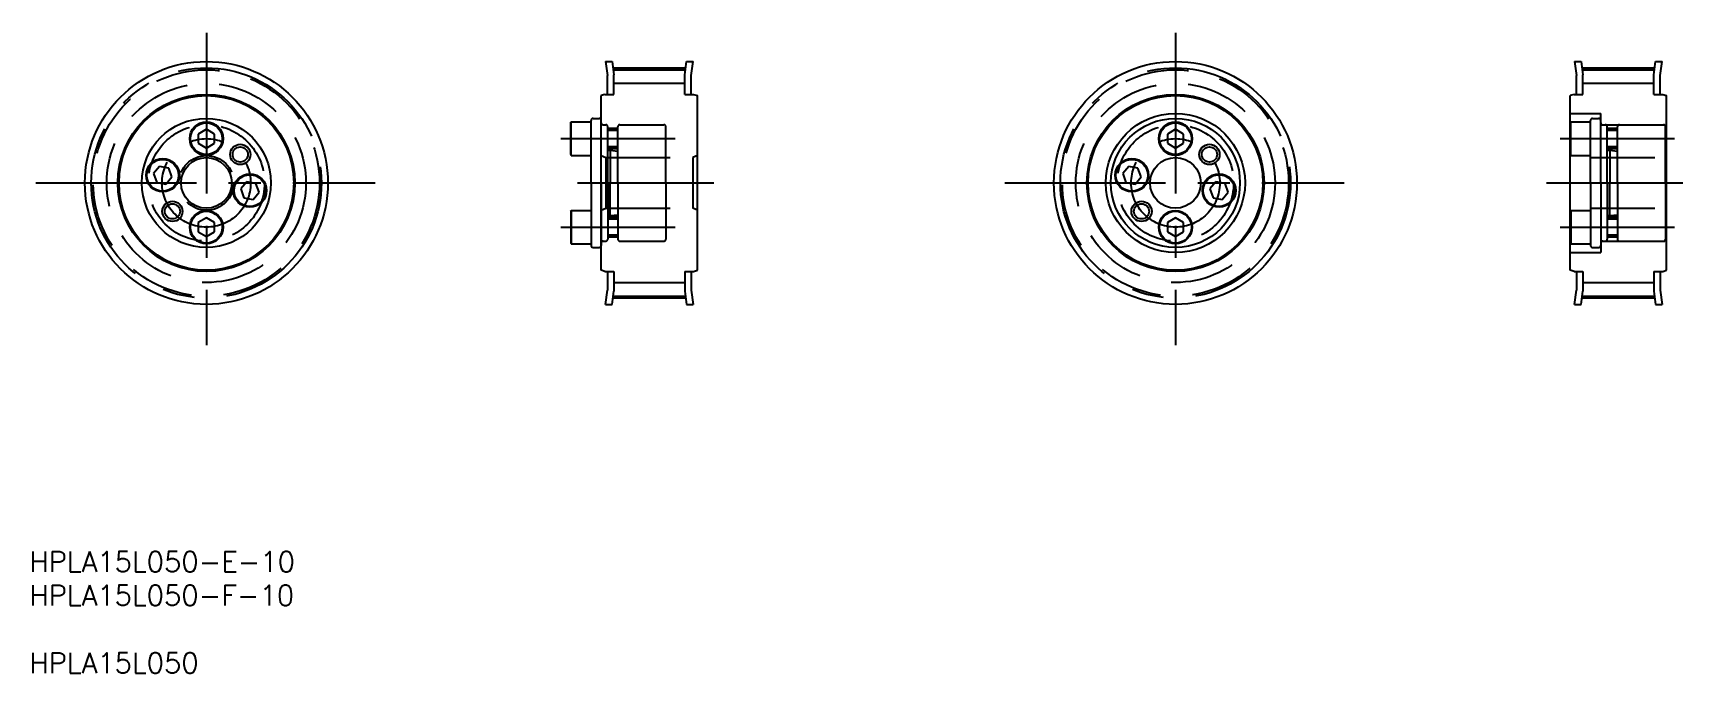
# Model space of a CAD drawing. Extents: x 16 to 342, y 5 to 132.
import ezdxf

# ---------------------------------------------------------------- set-up
doc = ezdxf.new("R2010")
doc.units = 0
doc.linetypes.add('CENTER', pattern=[50.8, 31.75, -6.35, 6.35, -6.35])
doc.linetypes.add('DASHED', pattern=[19.05, 12.7, -6.35])
doc.layers.get('0').update_dxf_attribs({"linetype": 'CONTINUOUS'})
doc.layers.add('CENTER', color=1, linetype='CENTER')
doc.styles.add('MISUMI', font='txt.shx')

# ---------------------------------------------------------------- blocks, each defined once
blk = doc.blocks.new('*U8')
at = {"color": 7, "linetype": 'CONTINUOUS', "style": 'MISUMI'}
for s, p in [('HPLA15L050-E-10', (15.05, 25.31)), ('HPLA15L050-F-10', (15.05, 18.65)), ('HPLA15L050', (15.05, 5.31))]:
    blk.add_text(s, height=4, dxfattribs=at).set_placement(p)

msp = doc.modelspace()

# ---------------------------------------------------------------- linework, layer by layer
at = {"color": 7, "linetype": 'CONTINUOUS'}
for p, q in [((128.82, 126.19), (129.21, 123.41)), ((128.82, 126.19), (130.14, 126.19)), ((130.14, 126.19), (130.49, 123.58)), ((130.36, 124.55), (144.62, 124.55)), ((144.49, 123.58), (144.85, 126.19)), ((144.85, 126.19), (146.17, 126.19)), ((145.77, 123.41), (146.17, 126.19)), ((320.29, 126.19), (320.68, 123.41)), ((320.29, 126.19), (321.61, 126.19)), ((321.61, 126.19), (321.96, 123.58)), ((321.83, 124.55), (336.09, 124.55)), ((335.96, 123.58), (336.32, 126.19)), ((336.32, 126.19), (337.64, 126.19)), ((337.24, 123.41), (337.64, 126.19)), ((129.21, 119.69), (129.21, 123.41)), ((130.49, 119.69), (130.49, 123.58)), ((144.49, 119.69), (144.49, 123.58)), ((145.77, 119.69), (145.77, 123.41)), ((320.68, 119.69), (320.68, 123.41)), ((321.96, 119.69), (321.96, 123.58)), ((335.96, 119.69), (335.96, 123.58)), ((337.24, 119.69), (337.24, 123.41)), ((128.73, 119.69), (127.99, 119.45)), ((127.99, 84.93), (127.99, 119.45)), ((128.73, 119.69), (130.49, 119.69)), ((144.49, 119.69), (146.25, 119.69)), ((146.25, 119.69), (146.99, 119.45)), ((146.99, 84.93), (146.99, 119.45)), ((320.2, 119.69), (319.46, 119.45)), ((319.46, 84.93), (319.46, 119.45)), ((320.2, 119.69), (321.96, 119.69)), ((335.96, 119.69), (337.72, 119.69)), ((337.72, 119.69), (338.46, 119.45)), ((338.46, 84.93), (338.46, 119.45)), ((121.99, 114.08), (122.09, 114.24)), ((122.09, 107.64), (122.09, 114.24)), ((122.09, 114.24), (125.99, 114.24)), ((125.99, 102.19), (125.99, 114.54)), ((125.99, 107.64), (125.99, 114.24)), ((126.39, 114.94), (127.59, 114.94)), ((127.99, 102.19), (127.99, 114.54)), ((49.99, 112.79), (48.39, 111.86)), ((48.39, 111.86), (48.39, 110.02)), ((51.59, 111.86), (49.99, 112.79)), ((51.59, 110.02), (51.59, 111.86)), ((121.99, 107.8), (121.99, 114.08)), ((125.99, 108.94), (125.99, 112.94)), ((241.45, 112.79), (239.85, 111.86)), ((239.85, 111.86), (239.85, 110.02)), ((243.05, 111.86), (241.45, 112.79)), ((243.05, 110.02), (243.05, 111.86)), ((48.39, 110.02), (49.99, 109.09)), ((49.99, 109.09), (51.59, 110.02)), ((121.99, 107.8), (122.09, 107.64)), ((122.09, 107.64), (125.99, 107.64)), ((125.99, 108.37), (125.99, 108.37)), ((239.85, 110.02), (241.45, 109.09)), ((241.45, 109.09), (243.05, 110.02)), ((40.74, 105.45), (39.55, 104.03)), ((42.56, 105.13), (40.74, 105.45)), ((43.19, 103.39), (42.56, 105.13)), ((125.99, 105.28), (125.99, 105.28)), ((232.21, 105.45), (231.02, 104.03)), ((234.03, 105.13), (232.21, 105.45)), ((234.66, 103.39), (234.03, 105.13)), ((39.55, 104.03), (40.18, 102.3)), ((40.18, 102.3), (42, 101.97)), ((42, 101.97), (43.19, 103.39)), ((57.97, 102.41), (56.78, 100.99)), ((59.79, 102.09), (57.97, 102.41)), ((60.42, 100.35), (59.79, 102.09)), ((125.99, 102.19), (125.99, 89.84)), ((127.99, 102.19), (127.99, 89.84)), ((231.02, 104.03), (231.65, 102.3)), ((231.65, 102.3), (233.47, 101.97)), ((233.47, 101.97), (234.66, 103.39)), ((249.44, 102.41), (248.25, 100.99)), ((251.26, 102.09), (249.44, 102.41)), ((251.89, 100.35), (251.26, 102.09)), ((56.78, 100.99), (57.41, 99.26)), ((57.41, 99.26), (59.23, 98.94)), ((59.23, 98.94), (60.42, 100.35)), ((248.25, 100.99), (248.88, 99.26)), ((248.88, 99.26), (250.7, 98.94)), ((250.7, 98.94), (251.89, 100.35)), ((49.99, 95.29), (48.39, 94.36)), ((51.59, 94.36), (49.99, 95.29)), ((121.99, 96.58), (122.09, 96.74)), ((121.99, 96.58), (121.99, 90.3)), ((122.09, 96.74), (125.99, 96.74)), ((122.09, 96.74), (122.09, 90.14)), ((125.99, 96.74), (125.99, 90.14)), ((125.99, 95.44), (125.99, 91.44)), ((241.45, 95.29), (239.85, 94.36)), ((243.05, 94.36), (241.45, 95.29)), ((48.39, 94.36), (48.39, 92.52)), ((48.39, 92.52), (49.99, 91.59)), ((49.99, 91.59), (51.59, 92.52)), ((51.59, 92.52), (51.59, 94.36)), ((239.85, 94.36), (239.85, 92.52)), ((239.85, 92.52), (241.45, 91.59)), ((241.45, 91.59), (243.05, 92.52)), ((243.05, 92.52), (243.05, 94.36)), ((121.99, 90.3), (122.09, 90.14)), ((122.09, 90.14), (125.99, 90.14)), ((126.39, 89.44), (127.59, 89.44)), ((128.73, 84.69), (127.99, 84.93)), ((146.25, 84.69), (146.99, 84.93)), ((320.2, 84.69), (319.46, 84.93)), ((337.72, 84.69), (338.46, 84.93)), ((128.73, 84.69), (130.49, 84.69)), ((129.21, 84.69), (129.21, 80.97)), ((130.49, 84.69), (130.49, 80.8)), ((144.49, 84.69), (144.49, 80.8)), ((144.49, 84.69), (146.25, 84.69)), ((145.77, 84.69), (145.77, 80.97)), ((320.2, 84.69), (321.96, 84.69)), ((320.68, 84.69), (320.68, 80.97)), ((321.96, 84.69), (321.96, 80.8)), ((335.96, 84.69), (335.96, 80.8)), ((335.96, 84.69), (337.72, 84.69)), ((337.24, 84.69), (337.24, 80.97)), ((128.82, 78.19), (129.21, 80.97)), ((130.14, 78.19), (130.49, 80.8)), ((130.36, 79.83), (144.62, 79.83)), ((144.49, 80.8), (144.85, 78.19)), ((145.77, 80.97), (146.17, 78.19)), ((320.29, 78.19), (320.68, 80.97)), ((321.61, 78.19), (321.96, 80.8)), ((321.83, 79.83), (336.09, 79.83)), ((335.96, 80.8), (336.32, 78.19)), ((337.24, 80.97), (337.64, 78.19)), ((128.82, 78.19), (130.14, 78.19)), ((144.85, 78.19), (146.17, 78.19)), ((320.29, 78.19), (321.61, 78.19)), ((336.32, 78.19), (337.64, 78.19))]:
    msp.add_line(p, q, dxfattribs=at)
at = {"color": 3, "linetype": 'CONTINUOUS'}
for p, q in [((130.49, 121.88), (144.49, 121.88)), ((321.96, 121.88), (335.96, 121.88)), ((130.49, 82.51), (144.49, 82.51)), ((321.96, 82.51), (335.96, 82.51))]:
    msp.add_line(p, q, dxfattribs=at)
at = {"color": 3, "linetype": 'DASHED'}
for p, q in [((319.46, 115.94), (325.46, 115.94)), ((319.46, 114.08), (319.56, 114.24)), ((319.56, 107.64), (319.56, 114.24)), ((319.56, 114.24), (323.46, 114.24)), ((323.46, 102.19), (323.46, 114.54)), ((323.46, 107.64), (323.46, 114.24)), ((323.86, 114.94), (325.06, 114.94)), ((325.46, 113.69), (325.46, 115.94)), ((325.46, 102.19), (325.46, 114.54)), ((128.4, 113.69), (128.89, 113.69)), ((129.29, 102.19), (129.29, 113.29)), ((131.29, 112.94), (129.29, 112.94)), ((131.29, 112.54), (129.29, 112.54)), ((131.29, 102.19), (131.29, 113.29)), ((131.69, 113.69), (140.39, 113.69)), ((140.79, 102.19), (140.79, 113.29)), ((319.46, 107.8), (319.46, 114.08)), ((323.46, 108.94), (323.46, 112.94)), ((325.46, 113.69), (338.46, 113.69)), ((325.87, 113.69), (326.36, 113.69)), ((326.76, 102.19), (326.76, 113.29)), ((328.76, 112.94), (326.76, 112.94)), ((328.76, 112.54), (326.76, 112.54)), ((328.76, 102.19), (328.76, 113.29)), ((329.16, 113.69), (337.86, 113.69)), ((338.26, 102.19), (338.26, 113.29)), ((127.99, 107.59), (128.89, 107.19)), ((131.29, 109.34), (129.29, 109.34)), ((131.29, 108.94), (129.29, 108.94)), ((129.29, 108.64), (129.79, 108.64)), ((129.79, 108.64), (129.79, 102.19)), ((129.79, 108.64), (131.29, 108.49)), ((146.99, 107.59), (146.09, 107.19)), ((319.46, 107.8), (319.56, 107.64)), ((319.56, 107.64), (323.46, 107.64)), ((323.46, 108.37), (323.46, 108.37)), ((328.76, 109.34), (326.76, 109.34)), ((328.76, 108.94), (326.76, 108.94)), ((326.76, 108.64), (327.26, 108.64)), ((327.26, 108.64), (327.26, 102.19)), ((327.26, 108.64), (328.76, 108.49)), ((128.89, 107.19), (146.09, 107.19)), ((128.89, 107.19), (128.89, 97.19)), ((146.09, 107.19), (146.09, 97.19)), ((323.46, 107.19), (338.26, 107.19)), ((323.46, 105.28), (323.46, 105.28)), ((129.29, 102.19), (129.29, 91.09)), ((129.79, 95.74), (129.79, 102.19)), ((131.29, 102.19), (131.29, 91.09)), ((140.79, 102.19), (140.79, 91.09)), ((323.46, 102.19), (323.46, 89.84)), ((325.46, 102.19), (325.46, 89.84)), ((326.76, 102.19), (326.76, 91.09)), ((327.26, 95.74), (327.26, 102.19)), ((328.76, 102.19), (328.76, 91.09)), ((338.26, 102.19), (338.26, 91.09)), ((127.99, 96.79), (128.89, 97.19)), ((128.89, 97.19), (146.09, 97.19)), ((129.29, 95.74), (129.79, 95.74)), ((131.29, 95.44), (129.29, 95.44)), ((131.29, 95.04), (129.29, 95.04)), ((129.79, 95.74), (131.29, 95.89)), ((146.99, 96.79), (146.09, 97.19)), ((319.46, 96.58), (319.56, 96.74)), ((319.46, 96.58), (319.46, 90.3)), ((319.56, 96.74), (323.46, 96.74)), ((319.56, 96.74), (319.56, 90.14)), ((323.46, 97.19), (338.26, 97.19)), ((323.46, 96.74), (323.46, 90.14)), ((323.46, 95.44), (323.46, 91.44)), ((326.76, 95.74), (327.26, 95.74)), ((328.76, 95.44), (326.76, 95.44)), ((328.76, 95.04), (326.76, 95.04)), ((327.26, 95.74), (328.76, 95.89)), ((131.29, 91.84), (129.29, 91.84)), ((131.29, 91.44), (129.29, 91.44)), ((328.76, 91.84), (326.76, 91.84)), ((328.76, 91.44), (326.76, 91.44)), ((128.4, 90.69), (128.89, 90.69)), ((131.69, 90.69), (140.39, 90.69)), ((319.46, 90.3), (319.56, 90.14)), ((319.46, 88.44), (325.46, 88.44)), ((319.56, 90.14), (323.46, 90.14)), ((323.86, 89.44), (325.06, 89.44)), ((325.46, 90.69), (325.46, 88.44)), ((325.46, 90.69), (338.46, 90.69)), ((325.87, 90.69), (326.36, 90.69)), ((329.16, 90.69), (337.86, 90.69))]:
    msp.add_line(p, q, dxfattribs=at)
at = {"color": 7, "linetype": 'CONTINUOUS'}
for centre, radius in [((49.99, 102.19), 24), ((241.45, 102.19), 24), ((49.99, 102.19), 17.5), ((49.99, 102.19), 17.26), ((241.45, 102.19), 17.5), ((241.45, 102.19), 17.26), ((49.99, 102.19), 12.75), ((49.99, 110.94), 3.3), ((241.45, 102.19), 13.75), ((241.45, 102.19), 12.75), ((241.45, 110.94), 3.3), ((49.99, 110.94), 3.14), ((241.45, 110.94), 3.14), ((56.69, 107.82), 1.5), ((248.16, 107.82), 1.5), ((49.99, 102.19), 5), ((241.45, 102.19), 5), ((58.6, 100.67), 3.3), ((58.6, 100.67), 3.14), ((250.07, 100.67), 3.3), ((250.07, 100.67), 3.14), ((43.28, 96.57), 1.5), ((234.75, 96.57), 1.5), ((49.99, 93.44), 3.3), ((49.99, 93.44), 3.14), ((241.45, 93.44), 3.3), ((241.45, 93.44), 3.14)]:
    msp.add_circle(centre, radius, dxfattribs=at)
at = {"color": 3, "linetype": 'DASHED'}
for centre, radius in [((49.99, 102.19), 22.36), ((241.45, 102.19), 22.36), ((49.99, 102.19), 19.68), ((241.45, 102.19), 19.68), ((49.99, 102.19), 11.5), ((241.45, 102.19), 11.5), ((49.99, 102.19), 5.4)]:
    msp.add_circle(centre, radius, dxfattribs=at)
at = {"color": 3}
for centre in [(56.69, 107.82), (248.16, 107.82), (43.28, 96.57), (234.75, 96.57)]:
    msp.add_circle(centre, 2, dxfattribs=at)
at = {"color": 7}
for centre, radius in [((41.37, 103.71), 3.3), ((41.37, 103.71), 3.14), ((232.84, 103.71), 3.3), ((232.84, 103.71), 3.14)]:
    msp.add_circle(centre, radius, dxfattribs=at)
at = {"color": 7, "linetype": 'CONTINUOUS'}
for centre, start, end in [((126.39, 114.54), 90, 180), ((127.59, 114.54), 0, 90), ((126.39, 89.84), 180, 270), ((127.59, 89.84), 270, 0)]:
    msp.add_arc(centre, 0.4, start, end, dxfattribs=at)
at = {"color": 3, "linetype": 'DASHED'}
for centre, radius, start, end in [((128.4, 114.1), 0.41, 180, 270), ((323.86, 114.54), 0.4, 90, 180), ((325.06, 114.54), 0.4, 0, 90), ((325.87, 114.1), 0.41, 180, 270), ((128.89, 113.29), 0.4, 0, 90), ((131.69, 113.29), 0.4, 90, 180), ((140.39, 113.29), 0.4, 0, 90), ((326.36, 113.29), 0.4, 0, 90), ((329.16, 113.29), 0.4, 90, 180), ((337.86, 113.29), 0.4, 0, 90), ((128.4, 90.28), 0.41, 90, 180), ((128.89, 91.09), 0.4, 270, 0), ((131.69, 91.09), 0.4, 180, 270), ((140.39, 91.09), 0.4, 270, 0), ((323.86, 89.84), 0.4, 180, 270), ((325.06, 89.84), 0.4, 270, 0), ((325.87, 90.28), 0.41, 90, 180), ((326.36, 91.09), 0.4, 270, 0), ((329.16, 91.09), 0.4, 180, 270), ((337.86, 91.09), 0.4, 270, 0)]:
    msp.add_arc(centre, radius, start, end, dxfattribs=at)
at = {"layer": 'CENTER', "color": 1, "linetype": 'CENTER'}
for p, q in [((49.99, 131.83), (49.99, 70.1)), ((241.45, 131.83), (241.45, 70.1)), ((130.31, 124.93), (144.68, 124.93)), ((321.78, 124.93), (336.15, 124.93)), ((119.99, 110.94), (142.59, 110.94)), ((317.46, 110.94), (340.06, 110.94)), ((16.27, 102.19), (83.32, 102.19)), ((123.29, 102.19), (150.25, 102.19)), ((207.74, 102.19), (274.79, 102.19)), ((314.76, 102.19), (341.72, 102.19)), ((119.99, 93.44), (142.59, 93.44)), ((317.46, 93.44), (340.06, 93.44)), ((130.31, 79.45), (144.68, 79.45)), ((321.78, 79.45), (336.15, 79.45))]:
    msp.add_line(p, q, dxfattribs=at)
for centre, radius in [((49.99, 102.19), 22.74), ((241.45, 102.19), 22.74), ((49.99, 102.19), 8.75), ((241.45, 102.19), 8.75)]:
    msp.add_circle(centre, radius, dxfattribs=at)

# ---------------------------------------------------------------- block references
at = {"color": 7, "linetype": 'CONTINUOUS'}
msp.add_blockref('*U8', (0, 0), dxfattribs=at)

doc.saveas('drawing.dxf')
